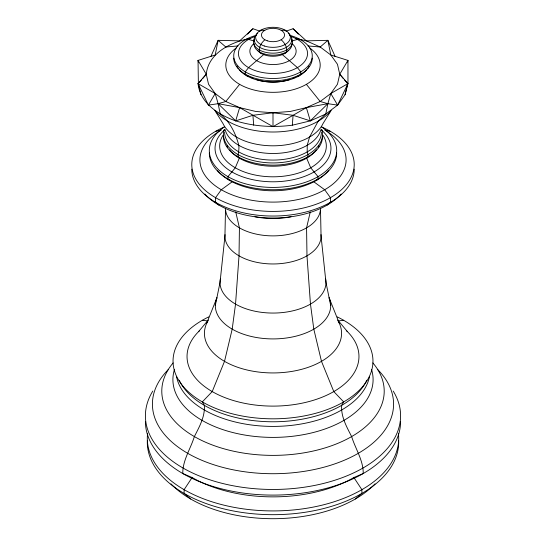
<?xml version="1.0" encoding="UTF-8"?>
<svg xmlns="http://www.w3.org/2000/svg" width="546" height="546" viewBox="0 0 546 546"><rect width="100%" height="100%" fill="white"/><g stroke="black" fill="none" stroke-linecap="round" stroke-linejoin="round"><path stroke-width="0.82" d="M316.496 180.378L318.038 178.958L318.038 176.645L310.708 167.786L306.668 158.176L308.019 156.757L308.019 154.559L307.214 151.897L307.214 145.304L309.568 137.066L318.161 121.212L325.764 114.039L337.619 105.119L345.079 94.724L347.959 83.606L347.959 60.415L330.801 54.982L320.195 47.004L306.367 40.875L295.905 38.377M225.518 208.463L224.938 236.213L220.024 282.473L215.288 305.596M250.095 38.377C231.238 42.049 208.401 52.778 206.258 74.249L198.041 83.606C200.123 103.255 218.639 114.872 235.688 120.884C254.013 126.501 273.348 127.709 292.315 125.191L293.086 115.288L306.367 107.617L320.195 101.495L330.801 93.516L347.959 83.606L339.742 74.249L337.462 64.278L330.801 54.982L327.873 40.329L306.367 40.875L293.086 28.733L285.851 31.245M347.577 62.019L347.959 60.415L339.742 74.249L337.462 84.221L330.801 93.516L327.873 103.692L325.764 114.039L310.312 120.884L292.315 125.191M345.079 94.724L347.256 85.169M310.278 211.889L306.572 227.846L306.982 255.835L310.462 304.095L313.807 329.156L321.485 361.343L333.79 391.571L343.687 401.911L341.653 405.364C340.875 416.707 346.655 426.822 351.638 436.568C355.371 448.792 363.438 460.455 363.227 473.525L353.883 477.525A114.387 66.039 0 0 1 192.117 477.525L182.774 473.525C182.562 460.455 190.629 448.792 194.362 436.568C199.345 426.822 205.125 416.707 204.347 405.364L202.313 401.911L212.21 391.571L224.515 361.343L232.193 329.156L235.538 304.095L239.018 255.835L239.428 227.846L235.722 211.889M260.149 31.245L252.914 28.733L239.633 40.875L218.127 40.329L215.199 54.982L198.041 60.415L206.258 74.249L208.538 84.221L215.199 93.516L218.127 103.692L235.688 120.884L239.633 107.617L225.805 101.495L215.199 93.516L198.041 83.606L201.535 79.846M206.763 323.102L216.946 297.741A57.712 33.32 0 0 0 273 338.916A57.712 33.32 0 0 0 329.081 297.734L339.237 323.102M210.817 56.607L218.127 40.329L225.805 47.004L238.001 45.946M306.367 84.337L320.195 101.495L327.873 103.692L337.619 105.119L347.959 83.606M198.041 83.606L208.381 105.119L215.199 93.516M331.21 110.312L322.952 123.683A51.713 29.853 0 0 1 273 145.809A51.713 29.853 0 0 1 223.048 123.683L214.79 110.312M192.117 477.525L184.118 489.666L184.118 493.42L190.704 499.017M239.633 84.337L225.805 101.495L218.127 103.692L208.381 105.119M198.553 331.661L208.238 320.024M202.586 78.604L206.258 74.249M264.817 39.735C261.5 42.806 258.292 47.215 259.623 51.986L261.138 53.419L262.606 53.494M247.57 34.173L252.914 28.733M229.504 180.378L227.962 178.958L227.962 176.645L235.292 167.786L239.332 158.176L237.981 156.757C238.124 152.921 239.401 149.256 238.786 145.304C235.722 133.483 229.996 121.71 220.236 114.039L218.127 103.692L239.633 107.617L255.726 111.466L273 112.776L293.086 115.288L310.312 120.884L327.873 103.692L306.367 107.617L290.274 111.466L273 112.776L252.914 115.288L235.688 120.884M264.189 54.15L248.573 67.608L245.243 71.847L245.243 74.16L246.567 75.71L249.29 76.447M355.296 499.017L361.882 493.42L361.882 489.666L353.883 477.525M327.184 205.05L330.432 202.307L330.432 197.679L324.686 189.735L313.677 181.702M232.323 181.702L221.314 189.735L215.568 197.679L215.568 202.307L218.816 205.05M239.633 107.617L273 126.658L293.086 115.288M291.782 41.046L297.427 39.408L300.757 39.797M296.71 76.447L299.433 75.71L300.757 74.16L300.757 71.847L297.427 67.608L281.811 54.15M215.568 131.361L221.314 130.057M245.243 39.797L248.573 39.408L254.218 41.046M337.913 320.932L343.687 320.297M283.394 53.494L284.862 53.419L286.377 51.986C287.708 47.215 284.5 42.806 281.183 39.735M281.183 30.283L285.271 30.235M260.729 30.235L264.817 30.283M307.999 45.946L320.195 47.004L327.873 40.329L335.183 56.607M202.313 320.297L208.087 320.932M324.686 130.057L330.432 131.361M293.086 28.733L298.43 34.173M339.742 74.249L343.414 78.604M344.465 79.846L347.618 83.579M337.762 320.024L347.447 331.661M330.801 93.516L337.619 105.119M306.367 107.617L310.312 120.884M198.423 62.019L198.041 60.415L198.382 83.579M198.744 85.169L200.921 94.724M330.712 305.596L325.976 282.473L321.062 236.213L320.482 208.463M252.914 115.288L253.685 125.191M273 112.776L273 126.658M375.027 483.838A116.387 67.199 0 0 1 273 518.7A116.387 67.199 0 0 1 170.973 483.838M398.669 440.472A125.696 72.57 0 0 1 273 514.68A125.696 72.57 0 0 1 147.331 440.472M398.409 433.415A125.696 72.57 0 0 1 273 510.92A125.696 72.57 0 0 1 147.591 433.415M400.6 421.43A127.6 73.669 0 0 1 273 495.099A127.6 73.669 0 0 1 145.4 421.43M393.202 391.079A127.6 73.669 0 0 1 273 489.462A127.6 73.669 0 0 1 152.798 391.079M377.423 369.287A120.577 69.615 0 0 1 273 473.716A120.577 69.615 0 0 1 168.577 369.287M372.87 362.919A111.213 64.21 0 0 1 273 455.378A111.213 64.21 0 0 1 173.13 362.919M371.567 369.56A100.089 57.787 0 0 1 273 437.394A100.089 57.787 0 0 1 174.433 369.56M369.43 376.856A97.086 56.054 0 0 1 273 426.406A97.086 56.054 0 0 1 176.57 376.856M366.782 380.234A97.086 56.054 0 0 1 273 421.778A97.086 56.054 0 0 1 179.218 380.234M337.271 316.898A99.959 57.712 0 0 1 345.707 400.709A99.959 57.712 0 0 1 200.293 400.709A99.959 57.712 0 0 1 208.729 316.898M346.362 330.61A85.968 49.631 0 0 1 328.801 394.232A85.968 49.631 0 0 1 217.199 394.232A85.968 49.631 0 0 1 199.638 330.61M338.527 321.69A68.571 39.592 0 0 1 273 372.938A68.571 39.592 0 0 1 207.473 321.69M325.525 278.48A52.976 30.583 0 0 1 273 313.056A52.976 30.583 0 0 1 220.475 278.48M320.98 234.609A48.062 27.75 0 0 1 273 263.964A48.062 27.75 0 0 1 225.02 234.609M320.304 210.845A47.482 27.416 0 0 1 273 235.879A47.482 27.416 0 0 1 225.696 210.845M291.011 216.735A53.508 30.89 0 0 1 254.989 216.735M341.148 193.994A76.624 44.24 0 0 1 273 218.011A76.624 44.24 0 0 1 204.852 193.994M354.217 169.144A81.218 46.895 0 0 1 273 216.039A81.218 46.895 0 0 1 191.782 169.144M321.669 126.979A81.218 46.895 0 0 1 333.101 196.062A81.218 46.895 0 0 1 212.899 196.062A81.218 46.895 0 0 1 224.331 126.979M326.16 130.931A73.096 42.206 0 0 1 324.188 190.022A73.096 42.206 0 0 1 221.812 190.022A73.096 42.206 0 0 1 219.84 130.931M328.562 170.502A61.507 35.51 0 0 1 273 190.779A61.507 35.51 0 0 1 217.438 170.502M336.691 152.955A63.691 36.773 0 0 1 273 189.728A63.691 36.773 0 0 1 209.309 152.955M321.785 127A63.691 36.773 0 0 1 316.714 177.389A63.691 36.773 0 0 1 229.286 177.389A63.691 36.773 0 0 1 224.215 127M321.498 130.009A57.958 33.463 0 0 1 311.077 173.56A57.958 33.463 0 0 1 234.923 173.56A57.958 33.463 0 0 1 224.502 130.009M322.966 135.265A53.324 30.788 0 0 1 273 176.808A53.324 30.788 0 0 1 223.034 135.265M318.994 145.85A47.618 27.491 0 0 1 318.291 147.222M316.496 149.918A47.618 27.491 0 0 1 273 166.223A47.618 27.491 0 0 1 229.504 149.918M227.709 147.222A47.618 27.491 0 0 1 227.006 145.85M322.522 136.534A49.522 28.59 0 0 1 273 165.131A49.522 28.59 0 0 1 223.478 136.534M321.765 129.368A49.522 28.59 0 0 1 273 162.933A49.522 28.59 0 0 1 224.235 129.368M321.389 132.146A48.389 27.935 0 0 1 273 160.08A48.389 27.935 0 0 1 224.611 132.146M320.877 129.6A48.389 27.935 0 0 1 273 153.487A48.389 27.935 0 0 1 225.123 129.6M330.125 111.623A63.862 36.869 0 0 1 273 132.009A63.862 36.869 0 0 1 215.875 111.623M309.8 48.021A47.195 27.245 0 0 1 305.139 85.026A47.195 27.245 0 0 1 240.861 85.026A47.195 27.245 0 0 1 236.2 48.021M295.297 77.218A33.531 19.356 0 0 1 293.018 78.29M289.762 79.525A33.531 19.356 0 0 1 256.238 79.525M252.982 78.29A33.531 19.356 0 0 1 250.703 77.218M309.111 66.032A37.381 21.581 0 0 1 307.535 68.707M306.524 69.997A37.381 21.581 0 0 1 273 82.03A37.381 21.581 0 0 1 239.476 69.997M238.465 68.707A37.381 21.581 0 0 1 236.889 66.032M312.251 58.135A39.251 22.659 0 0 1 273 80.794A39.251 22.659 0 0 1 233.749 58.135M289.598 35.285A39.251 22.659 0 0 1 303.788 69.881A39.251 22.659 0 0 1 242.212 69.881A39.251 22.659 0 0 1 256.402 35.285M291.038 36.507A34.541 19.943 0 0 1 299.269 66.462A34.541 19.943 0 0 1 246.731 66.462A34.541 19.943 0 0 1 254.962 36.507M291.96 43.537A23.144 13.363 0 0 1 288.384 61.179A23.144 13.363 0 0 1 257.616 61.179A23.144 13.363 0 0 1 254.04 43.537M288.5 50.28A16.776 9.685 0 0 1 273 56.258A16.776 9.685 0 0 1 257.5 50.28M291.919 44.26A18.919 10.92 0 0 1 273 55.18A18.919 10.92 0 0 1 254.081 44.26M288.261 33.231A18.864 10.893 0 0 1 285.619 47.727A18.864 10.893 0 0 1 260.381 47.727A18.864 10.893 0 0 1 257.739 33.231M291.776 39.039A19.438 11.22 0 0 1 273 53.167A19.438 11.22 0 0 1 254.224 39.039M264.319 46.001A17.356 10.019 0 0 0 290.356 37.319A17.356 10.019 0 0 0 264.319 28.645A17.356 10.019 0 0 0 264.319 46.001M267.212 40.793A11.568 6.682 0 0 0 284.568 35.005A11.568 6.682 0 0 0 267.212 29.225A11.568 6.682 0 0 0 267.212 40.793"/></g></svg>
